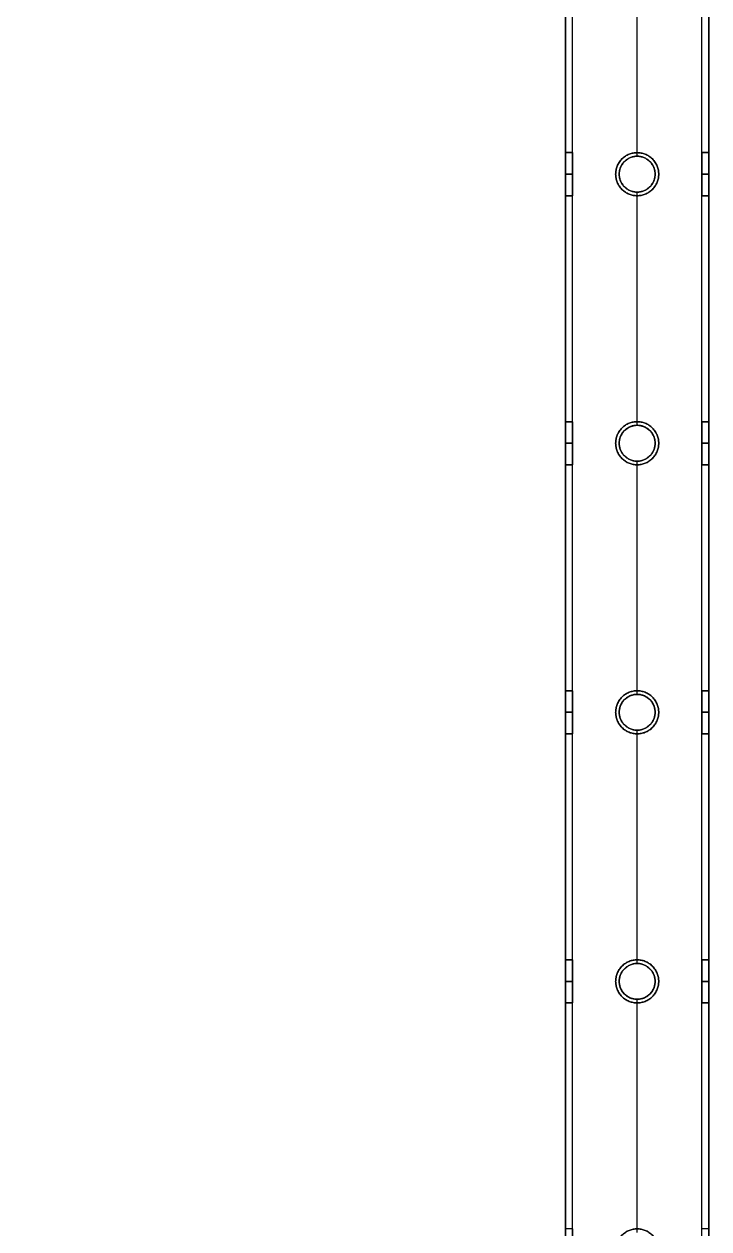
# Model space of a CAD drawing. Header units: millimetres. Extents: x -5956 to -4640, y -5088 to -3772.
# Drawn here: x -4831 to -4640.1, y -4836.4 to -4500.6 of the extents above; entities that cross this region are included whole.
import ezdxf

# ---------------------------------------------------------------- set-up
doc = ezdxf.new("R2010")
doc.units = ezdxf.units.MM
doc.header["$MEASUREMENT"] = 0
doc.layers.add('staal', color=5, linetype='Continuous', true_color=0x0000ff)

msp = doc.modelspace()

# ---------------------------------------------------------------- linework, layer by layer
at = {"layer": 'staal'}
for p, q in [((-4680.11, -4536.39, 1641.01), (-4678.11, -4536.39, 1641.01)), ((-4678.11, -4536.39, -404.81), (-4680.11, -4536.39, -404.81)), ((-4660.11, -4536.39, -386.81), (-4660.11, -4536.39, -384.81)), ((-4660.11, -4536.39, -424.81), (-4660.11, -4536.39, -422.81)), ((-4642.11, -4536.39, 1641.01), (-4640.11, -4536.39, 1641.01)), ((-4640.11, -4536.39, -404.81), (-4642.11, -4536.39, -404.81)), ((-4660.11, -4537.39, 1659.01), (-4660.11, -4537.39, 1661.01)), ((-4660.11, -4537.39, 1621.01), (-4660.11, -4537.39, 1623.01)), ((-4680.11, -4542.39, 1635.01), (-4678.11, -4542.39, 1635.01)), ((-4680.11, -4542.39, 1647.01), (-4678.11, -4542.39, 1647.01)), ((-4678.11, -4542.39, -410.81), (-4680.11, -4542.39, -410.81)), ((-4678.11, -4542.39, -398.81), (-4680.11, -4542.39, -398.81)), ((-4666.11, -4542.39, -386.81), (-4666.11, -4542.39, -384.81)), ((-4666.11, -4542.39, -424.81), (-4666.11, -4542.39, -422.81)), ((-4665.11, -4542.39, 1621.01), (-4665.11, -4542.39, 1623.01)), ((-4665.11, -4542.39, 1659.01), (-4665.11, -4542.39, 1661.01)), ((-4655.11, -4542.39, 1659.01), (-4655.11, -4542.39, 1661.01)), ((-4655.11, -4542.39, 1621.01), (-4655.11, -4542.39, 1623.01)), ((-4654.11, -4542.39, -386.81), (-4654.11, -4542.39, -384.81)), ((-4654.11, -4542.39, -424.81), (-4654.11, -4542.39, -422.81)), ((-4642.11, -4542.39, 1635.01), (-4640.11, -4542.39, 1635.01)), ((-4642.11, -4542.39, 1647.01), (-4640.11, -4542.39, 1647.01)), ((-4640.11, -4542.39, -410.81), (-4642.11, -4542.39, -410.81)), ((-4640.11, -4542.39, -398.81), (-4642.11, -4542.39, -398.81)), ((-4680.11, -4548.39, 1641.01), (-4678.11, -4548.39, 1641.01)), ((-4678.11, -4548.39, -404.81), (-4680.11, -4548.39, -404.81)), ((-4660.11, -4547.39, 1659.01), (-4660.11, -4547.39, 1661.01)), ((-4660.11, -4547.39, 1621.01), (-4660.11, -4547.39, 1623.01)), ((-4660.11, -4548.39, -386.81), (-4660.11, -4548.39, -384.81)), ((-4660.11, -4548.39, -424.81), (-4660.11, -4548.39, -422.81)), ((-4642.11, -4548.39, 1641.01), (-4640.11, -4548.39, 1641.01)), ((-4640.11, -4548.39, -404.81), (-4642.11, -4548.39, -404.81)), ((-4680.11, -4611.39, 1641.01), (-4678.11, -4611.39, 1641.01)), ((-4678.11, -4611.39, -404.81), (-4680.11, -4611.39, -404.81)), ((-4660.11, -4611.39, -386.81), (-4660.11, -4611.39, -384.81)), ((-4660.11, -4611.39, -424.81), (-4660.11, -4611.39, -422.81)), ((-4660.11, -4612.39, 1659.01), (-4660.11, -4612.39, 1661.01)), ((-4660.11, -4612.39, 1621.01), (-4660.11, -4612.39, 1623.01)), ((-4642.11, -4611.39, 1641.01), (-4640.11, -4611.39, 1641.01)), ((-4640.11, -4611.39, -404.81), (-4642.11, -4611.39, -404.81)), ((-4680.11, -4617.39, 1635.01), (-4678.11, -4617.39, 1635.01)), ((-4680.11, -4617.39, 1647.01), (-4678.11, -4617.39, 1647.01)), ((-4678.11, -4617.39, -410.81), (-4680.11, -4617.39, -410.81)), ((-4678.11, -4617.39, -398.81), (-4680.11, -4617.39, -398.81)), ((-4666.11, -4617.39, -386.81), (-4666.11, -4617.39, -384.81)), ((-4666.11, -4617.39, -424.81), (-4666.11, -4617.39, -422.81)), ((-4665.11, -4617.39, 1621.01), (-4665.11, -4617.39, 1623.01)), ((-4665.11, -4617.39, 1659.01), (-4665.11, -4617.39, 1661.01)), ((-4655.11, -4617.39, 1659.01), (-4655.11, -4617.39, 1661.01)), ((-4655.11, -4617.39, 1621.01), (-4655.11, -4617.39, 1623.01)), ((-4654.11, -4617.39, -386.81), (-4654.11, -4617.39, -384.81)), ((-4654.11, -4617.39, -424.81), (-4654.11, -4617.39, -422.81)), ((-4642.11, -4617.39, 1635.01), (-4640.11, -4617.39, 1635.01)), ((-4642.11, -4617.39, 1647.01), (-4640.11, -4617.39, 1647.01)), ((-4640.11, -4617.39, -410.81), (-4642.11, -4617.39, -410.81)), ((-4640.11, -4617.39, -398.81), (-4642.11, -4617.39, -398.81)), ((-4680.11, -4623.39, 1641.01), (-4678.11, -4623.39, 1641.01)), ((-4678.11, -4623.39, -404.81), (-4680.11, -4623.39, -404.81)), ((-4660.11, -4622.39, 1659.01), (-4660.11, -4622.39, 1661.01)), ((-4660.11, -4622.39, 1621.01), (-4660.11, -4622.39, 1623.01)), ((-4660.11, -4623.39, -386.81), (-4660.11, -4623.39, -384.81)), ((-4660.11, -4623.39, -424.81), (-4660.11, -4623.39, -422.81)), ((-4642.11, -4623.39, 1641.01), (-4640.11, -4623.39, 1641.01)), ((-4640.11, -4623.39, -404.81), (-4642.11, -4623.39, -404.81)), ((-4680.11, -4686.39, 1641.01), (-4678.11, -4686.39, 1641.01)), ((-4678.11, -4686.39, -404.81), (-4680.11, -4686.39, -404.81)), ((-4660.11, -4686.39, -386.81), (-4660.11, -4686.39, -384.81)), ((-4660.11, -4686.39, -424.81), (-4660.11, -4686.39, -422.81)), ((-4660.11, -4687.39, 1659.01), (-4660.11, -4687.39, 1661.01)), ((-4660.11, -4687.39, 1621.01), (-4660.11, -4687.39, 1623.01)), ((-4642.11, -4686.39, 1641.01), (-4640.11, -4686.39, 1641.01)), ((-4640.11, -4686.39, -404.81), (-4642.11, -4686.39, -404.81)), ((-4680.11, -4692.39, 1635.01), (-4678.11, -4692.39, 1635.01)), ((-4680.11, -4692.39, 1647.01), (-4678.11, -4692.39, 1647.01)), ((-4678.11, -4692.39, -410.81), (-4680.11, -4692.39, -410.81)), ((-4678.11, -4692.39, -398.81), (-4680.11, -4692.39, -398.81)), ((-4666.11, -4692.39, -386.81), (-4666.11, -4692.39, -384.81)), ((-4666.11, -4692.39, -424.81), (-4666.11, -4692.39, -422.81)), ((-4665.11, -4692.39, 1621.01), (-4665.11, -4692.39, 1623.01)), ((-4665.11, -4692.39, 1659.01), (-4665.11, -4692.39, 1661.01)), ((-4655.11, -4692.39, 1659.01), (-4655.11, -4692.39, 1661.01)), ((-4655.11, -4692.39, 1621.01), (-4655.11, -4692.39, 1623.01)), ((-4654.11, -4692.39, -386.81), (-4654.11, -4692.39, -384.81)), ((-4654.11, -4692.39, -424.81), (-4654.11, -4692.39, -422.81)), ((-4642.11, -4692.39, 1635.01), (-4640.11, -4692.39, 1635.01)), ((-4642.11, -4692.39, 1647.01), (-4640.11, -4692.39, 1647.01)), ((-4640.11, -4692.39, -410.81), (-4642.11, -4692.39, -410.81)), ((-4640.11, -4692.39, -398.81), (-4642.11, -4692.39, -398.81)), ((-4680.11, -4698.39, 1641.01), (-4678.11, -4698.39, 1641.01)), ((-4678.11, -4698.39, -404.81), (-4680.11, -4698.39, -404.81)), ((-4660.11, -4697.39, 1659.01), (-4660.11, -4697.39, 1661.01)), ((-4660.11, -4697.39, 1621.01), (-4660.11, -4697.39, 1623.01)), ((-4660.11, -4698.39, -386.81), (-4660.11, -4698.39, -384.81)), ((-4660.11, -4698.39, -424.81), (-4660.11, -4698.39, -422.81)), ((-4642.11, -4698.39, 1641.01), (-4640.11, -4698.39, 1641.01)), ((-4640.11, -4698.39, -404.81), (-4642.11, -4698.39, -404.81)), ((-4680.11, -4761.39, 1641.01), (-4678.11, -4761.39, 1641.01)), ((-4678.11, -4761.39, -404.81), (-4680.11, -4761.39, -404.81)), ((-4660.11, -4761.39, -386.81), (-4660.11, -4761.39, -384.81)), ((-4660.11, -4761.39, -424.81), (-4660.11, -4761.39, -422.81)), ((-4642.11, -4761.39, 1641.01), (-4640.11, -4761.39, 1641.01)), ((-4640.11, -4761.39, -404.81), (-4642.11, -4761.39, -404.81)), ((-4660.11, -4762.39, 1659.01), (-4660.11, -4762.39, 1661.01)), ((-4660.11, -4762.39, 1621.01), (-4660.11, -4762.39, 1623.01)), ((-4680.11, -4767.39, 1635.01), (-4678.11, -4767.39, 1635.01)), ((-4680.11, -4767.39, 1647.01), (-4678.11, -4767.39, 1647.01)), ((-4678.11, -4767.39, -410.81), (-4680.11, -4767.39, -410.81)), ((-4678.11, -4767.39, -398.81), (-4680.11, -4767.39, -398.81)), ((-4666.11, -4767.39, -386.81), (-4666.11, -4767.39, -384.81)), ((-4666.11, -4767.39, -424.81), (-4666.11, -4767.39, -422.81)), ((-4665.11, -4767.39, 1621.01), (-4665.11, -4767.39, 1623.01)), ((-4665.11, -4767.39, 1659.01), (-4665.11, -4767.39, 1661.01)), ((-4655.11, -4767.39, 1659.01), (-4655.11, -4767.39, 1661.01)), ((-4655.11, -4767.39, 1621.01), (-4655.11, -4767.39, 1623.01)), ((-4654.11, -4767.39, -386.81), (-4654.11, -4767.39, -384.81)), ((-4654.11, -4767.39, -424.81), (-4654.11, -4767.39, -422.81)), ((-4642.11, -4767.39, 1635.01), (-4640.11, -4767.39, 1635.01)), ((-4642.11, -4767.39, 1647.01), (-4640.11, -4767.39, 1647.01)), ((-4640.11, -4767.39, -410.81), (-4642.11, -4767.39, -410.81)), ((-4640.11, -4767.39, -398.81), (-4642.11, -4767.39, -398.81)), ((-4680.11, -4773.39, 1641.01), (-4678.11, -4773.39, 1641.01)), ((-4678.11, -4773.39, -404.81), (-4680.11, -4773.39, -404.81)), ((-4660.11, -4772.39, 1659.01), (-4660.11, -4772.39, 1661.01)), ((-4660.11, -4772.39, 1621.01), (-4660.11, -4772.39, 1623.01)), ((-4660.11, -4773.39, -386.81), (-4660.11, -4773.39, -384.81)), ((-4660.11, -4773.39, -424.81), (-4660.11, -4773.39, -422.81)), ((-4642.11, -4773.39, 1641.01), (-4640.11, -4773.39, 1641.01)), ((-4640.11, -4773.39, -404.81), (-4642.11, -4773.39, -404.81)), ((-4678.11, -4836.39, -404.81), (-4680.11, -4836.39, -404.81)), ((-4660.11, -4836.39, -386.81), (-4660.11, -4836.39, -384.81)), ((-4660.11, -4836.39, -424.81), (-4660.11, -4836.39, -422.81)), ((-4640.11, -4836.39, -404.81), (-4642.11, -4836.39, -404.81))]:
    msp.add_line(p, q, dxfattribs=at)
for points in [[(-4640.11, -5087.89), (-5956.11, -5087.89), (-5956.11, -3771.89), (-4640.11, -3771.89)], [(-4680.11, -5047.89), (-5916.11, -5047.89), (-5916.11, -3811.89), (-4680.11, -3811.89)]]:
    msp.add_lwpolyline(points, close=True, dxfattribs=at)
for centre in [(-4660.11, -4542.39, 1621.01), (-4660.11, -4542.39, 1660.01), (-4660.11, -4542.39, 1622.01), (-4660.11, -4617.39, 1621.01), (-4660.11, -4617.39, 1660.01), (-4660.11, -4617.39, 1622.01), (-4660.11, -4692.39, 1621.01), (-4660.11, -4692.39, 1660.01), (-4660.11, -4692.39, 1622.01), (-4660.11, -4767.39, 1621.01), (-4660.11, -4767.39, 1660.01), (-4660.11, -4767.39, 1622.01)]:
    msp.add_circle(centre, 5, dxfattribs=at)
for points in [[(-4642.11, -5085.89, 1659.01), (-4642.11, -4429.89, 1659.01), (-4642.11, -3773.89, 1659.01)], [(-4642.11, -5085.89, 1623.01), (-4642.11, -4429.89, 1623.01), (-4642.11, -3773.89, 1623.01)], [(-4642.11, -5085.89, -386.81), (-4642.11, -4429.89, -386.81), (-4642.11, -3773.89, -386.81)], [(-4642.11, -5085.89, -422.81), (-4642.11, -4429.89, -422.81), (-4642.11, -3773.89, -422.81)], [(-4640.11, -5087.89, 1621.01), (-4640.11, -4429.89, 1621.01), (-4640.11, -3771.89, 1621.01)], [(-4640.11, -5087.89, 1661.01), (-4640.11, -4429.89, 1661.01), (-4640.11, -3771.89, 1661.01)], [(-4640.11, -5087.89, -424.81), (-4640.11, -4429.89, -424.81), (-4640.11, -3771.89, -424.81)], [(-4640.11, -5087.89, -384.81), (-4640.11, -4429.89, -384.81), (-4640.11, -3771.89, -384.81)], [(-4678.11, -5049.89, 1659.01), (-4678.11, -4429.89, 1659.01), (-4678.11, -3809.89, 1659.01)], [(-4678.11, -5049.89, 1623.01), (-4678.11, -4429.89, 1623.01), (-4678.11, -3809.89, 1623.01)], [(-4678.11, -5049.89, -386.81), (-4678.11, -4429.89, -386.81), (-4678.11, -3809.89, -386.81)], [(-4678.11, -5049.89, -422.81), (-4678.11, -4429.89, -422.81), (-4678.11, -3809.89, -422.81)], [(-4680.11, -5047.89, 1621.01), (-4680.11, -4429.89, 1621.01), (-4680.11, -3811.89, 1621.01)], [(-4680.11, -5047.89, 1661.01), (-4680.11, -4429.89, 1661.01), (-4680.11, -3811.89, 1661.01)], [(-4680.11, -5047.89, -424.81), (-4680.11, -4429.89, -424.81), (-4680.11, -3811.89, -424.81)], [(-4680.11, -5047.89, -384.81), (-4680.11, -4429.89, -384.81), (-4680.11, -3811.89, -384.81)], [(-4660.11, -4537.39, 1661.01), (-4660.11, -4504.89, 1661.01), (-4660.11, -4472.39, 1661.01)], [(-4660.11, -4537.39, 1659.01), (-4660.11, -4504.89, 1659.01), (-4660.11, -4472.39, 1659.01)], [(-4660.11, -4537.39, 1623.01), (-4660.11, -4504.89, 1623.01), (-4660.11, -4472.39, 1623.01)], [(-4660.11, -4537.39, 1621.01), (-4660.11, -4504.89, 1621.01), (-4660.11, -4472.39, 1621.01)], [(-4680.11, -4536.39, 1641.01), (-4680.11, -4504.89, 1641.01), (-4680.11, -4473.39, 1641.01)], [(-4680.11, -4536.39, -404.81), (-4680.11, -4504.89, -404.81), (-4680.11, -4473.39, -404.81)], [(-4678.11, -4536.39, 1641.01), (-4678.11, -4504.89, 1641.01), (-4678.11, -4473.39, 1641.01)], [(-4678.11, -4536.39, -404.81), (-4678.11, -4504.89, -404.81), (-4678.11, -4473.39, -404.81)], [(-4660.11, -4536.39, -384.81), (-4660.11, -4504.89, -384.81), (-4660.11, -4473.39, -384.81)], [(-4660.11, -4536.39, -386.81), (-4660.11, -4504.89, -386.81), (-4660.11, -4473.39, -386.81)], [(-4660.11, -4536.39, -422.81), (-4660.11, -4504.89, -422.81), (-4660.11, -4473.39, -422.81)], [(-4660.11, -4536.39, -424.81), (-4660.11, -4504.89, -424.81), (-4660.11, -4473.39, -424.81)], [(-4642.11, -4536.39, 1641.01), (-4642.11, -4504.89, 1641.01), (-4642.11, -4473.39, 1641.01)], [(-4642.11, -4536.39, -404.81), (-4642.11, -4504.89, -404.81), (-4642.11, -4473.39, -404.81)], [(-4640.11, -4536.39, 1641.01), (-4640.11, -4504.89, 1641.01), (-4640.11, -4473.39, 1641.01)], [(-4640.11, -4536.39, -404.81), (-4640.11, -4504.89, -404.81), (-4640.11, -4473.39, -404.81)], [(-4680.11, -4611.39, 1641.01), (-4680.11, -4579.89, 1641.01), (-4680.11, -4548.39, 1641.01)], [(-4680.11, -4611.39, -404.81), (-4680.11, -4579.89, -404.81), (-4680.11, -4548.39, -404.81)], [(-4678.11, -4611.39, 1641.01), (-4678.11, -4579.89, 1641.01), (-4678.11, -4548.39, 1641.01)], [(-4678.11, -4611.39, -404.81), (-4678.11, -4579.89, -404.81), (-4678.11, -4548.39, -404.81)], [(-4660.11, -4612.39, 1661.01), (-4660.11, -4579.89, 1661.01), (-4660.11, -4547.39, 1661.01)], [(-4660.11, -4612.39, 1659.01), (-4660.11, -4579.89, 1659.01), (-4660.11, -4547.39, 1659.01)], [(-4660.11, -4612.39, 1623.01), (-4660.11, -4579.89, 1623.01), (-4660.11, -4547.39, 1623.01)], [(-4660.11, -4612.39, 1621.01), (-4660.11, -4579.89, 1621.01), (-4660.11, -4547.39, 1621.01)], [(-4660.11, -4611.39, -384.81), (-4660.11, -4579.89, -384.81), (-4660.11, -4548.39, -384.81)], [(-4660.11, -4611.39, -386.81), (-4660.11, -4579.89, -386.81), (-4660.11, -4548.39, -386.81)], [(-4660.11, -4611.39, -422.81), (-4660.11, -4579.89, -422.81), (-4660.11, -4548.39, -422.81)], [(-4660.11, -4611.39, -424.81), (-4660.11, -4579.89, -424.81), (-4660.11, -4548.39, -424.81)], [(-4642.11, -4611.39, 1641.01), (-4642.11, -4579.89, 1641.01), (-4642.11, -4548.39, 1641.01)], [(-4642.11, -4611.39, -404.81), (-4642.11, -4579.89, -404.81), (-4642.11, -4548.39, -404.81)], [(-4640.11, -4611.39, 1641.01), (-4640.11, -4579.89, 1641.01), (-4640.11, -4548.39, 1641.01)], [(-4640.11, -4611.39, -404.81), (-4640.11, -4579.89, -404.81), (-4640.11, -4548.39, -404.81)], [(-4680.11, -4686.39, 1641.01), (-4680.11, -4654.89, 1641.01), (-4680.11, -4623.39, 1641.01)], [(-4680.11, -4686.39, -404.81), (-4680.11, -4654.89, -404.81), (-4680.11, -4623.39, -404.81)], [(-4678.11, -4686.39, 1641.01), (-4678.11, -4654.89, 1641.01), (-4678.11, -4623.39, 1641.01)], [(-4678.11, -4686.39, -404.81), (-4678.11, -4654.89, -404.81), (-4678.11, -4623.39, -404.81)], [(-4660.11, -4687.39, 1661.01), (-4660.11, -4654.89, 1661.01), (-4660.11, -4622.39, 1661.01)], [(-4660.11, -4687.39, 1659.01), (-4660.11, -4654.89, 1659.01), (-4660.11, -4622.39, 1659.01)], [(-4660.11, -4687.39, 1623.01), (-4660.11, -4654.89, 1623.01), (-4660.11, -4622.39, 1623.01)], [(-4660.11, -4687.39, 1621.01), (-4660.11, -4654.89, 1621.01), (-4660.11, -4622.39, 1621.01)], [(-4660.11, -4686.39, -384.81), (-4660.11, -4654.89, -384.81), (-4660.11, -4623.39, -384.81)], [(-4660.11, -4686.39, -386.81), (-4660.11, -4654.89, -386.81), (-4660.11, -4623.39, -386.81)], [(-4660.11, -4686.39, -422.81), (-4660.11, -4654.89, -422.81), (-4660.11, -4623.39, -422.81)], [(-4660.11, -4686.39, -424.81), (-4660.11, -4654.89, -424.81), (-4660.11, -4623.39, -424.81)], [(-4642.11, -4686.39, 1641.01), (-4642.11, -4654.89, 1641.01), (-4642.11, -4623.39, 1641.01)], [(-4642.11, -4686.39, -404.81), (-4642.11, -4654.89, -404.81), (-4642.11, -4623.39, -404.81)], [(-4640.11, -4686.39, 1641.01), (-4640.11, -4654.89, 1641.01), (-4640.11, -4623.39, 1641.01)], [(-4640.11, -4686.39, -404.81), (-4640.11, -4654.89, -404.81), (-4640.11, -4623.39, -404.81)], [(-4680.11, -4761.39, 1641.01), (-4680.11, -4729.89, 1641.01), (-4680.11, -4698.39, 1641.01)], [(-4680.11, -4761.39, -404.81), (-4680.11, -4729.89, -404.81), (-4680.11, -4698.39, -404.81)], [(-4678.11, -4761.39, 1641.01), (-4678.11, -4729.89, 1641.01), (-4678.11, -4698.39, 1641.01)], [(-4678.11, -4761.39, -404.81), (-4678.11, -4729.89, -404.81), (-4678.11, -4698.39, -404.81)], [(-4660.11, -4762.39, 1661.01), (-4660.11, -4729.89, 1661.01), (-4660.11, -4697.39, 1661.01)], [(-4660.11, -4762.39, 1659.01), (-4660.11, -4729.89, 1659.01), (-4660.11, -4697.39, 1659.01)], [(-4660.11, -4762.39, 1623.01), (-4660.11, -4729.89, 1623.01), (-4660.11, -4697.39, 1623.01)], [(-4660.11, -4762.39, 1621.01), (-4660.11, -4729.89, 1621.01), (-4660.11, -4697.39, 1621.01)], [(-4660.11, -4761.39, -384.81), (-4660.11, -4729.89, -384.81), (-4660.11, -4698.39, -384.81)], [(-4660.11, -4761.39, -386.81), (-4660.11, -4729.89, -386.81), (-4660.11, -4698.39, -386.81)], [(-4660.11, -4761.39, -422.81), (-4660.11, -4729.89, -422.81), (-4660.11, -4698.39, -422.81)], [(-4660.11, -4761.39, -424.81), (-4660.11, -4729.89, -424.81), (-4660.11, -4698.39, -424.81)], [(-4642.11, -4761.39, 1641.01), (-4642.11, -4729.89, 1641.01), (-4642.11, -4698.39, 1641.01)], [(-4642.11, -4761.39, -404.81), (-4642.11, -4729.89, -404.81), (-4642.11, -4698.39, -404.81)], [(-4640.11, -4761.39, 1641.01), (-4640.11, -4729.89, 1641.01), (-4640.11, -4698.39, 1641.01)], [(-4640.11, -4761.39, -404.81), (-4640.11, -4729.89, -404.81), (-4640.11, -4698.39, -404.81)], [(-4680.11, -4836.39, 1641.01), (-4680.11, -4804.89, 1641.01), (-4680.11, -4773.39, 1641.01)], [(-4680.11, -4836.39, -404.81), (-4680.11, -4804.89, -404.81), (-4680.11, -4773.39, -404.81)], [(-4678.11, -4836.39, 1641.01), (-4678.11, -4804.89, 1641.01), (-4678.11, -4773.39, 1641.01)], [(-4678.11, -4836.39, -404.81), (-4678.11, -4804.89, -404.81), (-4678.11, -4773.39, -404.81)], [(-4660.11, -4837.39, 1661.01), (-4660.11, -4804.89, 1661.01), (-4660.11, -4772.39, 1661.01)], [(-4660.11, -4837.39, 1659.01), (-4660.11, -4804.89, 1659.01), (-4660.11, -4772.39, 1659.01)], [(-4660.11, -4837.39, 1623.01), (-4660.11, -4804.89, 1623.01), (-4660.11, -4772.39, 1623.01)], [(-4660.11, -4837.39, 1621.01), (-4660.11, -4804.89, 1621.01), (-4660.11, -4772.39, 1621.01)], [(-4660.11, -4836.39, -384.81), (-4660.11, -4804.89, -384.81), (-4660.11, -4773.39, -384.81)], [(-4660.11, -4836.39, -386.81), (-4660.11, -4804.89, -386.81), (-4660.11, -4773.39, -386.81)], [(-4660.11, -4836.39, -422.81), (-4660.11, -4804.89, -422.81), (-4660.11, -4773.39, -422.81)], [(-4660.11, -4836.39, -424.81), (-4660.11, -4804.89, -424.81), (-4660.11, -4773.39, -424.81)], [(-4642.11, -4836.39, 1641.01), (-4642.11, -4804.89, 1641.01), (-4642.11, -4773.39, 1641.01)], [(-4642.11, -4836.39, -404.81), (-4642.11, -4804.89, -404.81), (-4642.11, -4773.39, -404.81)], [(-4640.11, -4836.39, 1641.01), (-4640.11, -4804.89, 1641.01), (-4640.11, -4773.39, 1641.01)], [(-4640.11, -4836.39, -404.81), (-4640.11, -4804.89, -404.81), (-4640.11, -4773.39, -404.81)]]:
    msp.add_open_spline(points, degree=2, dxfattribs=at)
for points, weights, knots in [([(-4680.11, -4542.39, 1635.01), (-4680.11, -4536.39, 1635.01), (-4680.11, -4536.39, 1641.01), (-4680.11, -4536.39, 1647.01), (-4680.11, -4542.39, 1647.01), (-4680.11, -4548.39, 1647.01), (-4680.11, -4548.39, 1641.01), (-4680.11, -4548.39, 1635.01), (-4680.11, -4542.39, 1635.01)], [1, 0.707106781187, 1, 0.707106781187, 1, 0.707106781187, 1, 0.707106781187, 1], [-31.415927, -31.415927, -31.415927, -23.561945, -23.561945, -15.707963, -15.707963, -7.853982, -7.853982, 0, 0, 0]), ([(-4680.11, -4542.39, -410.81), (-4680.11, -4536.39, -410.81), (-4680.11, -4536.39, -404.81), (-4680.11, -4536.39, -398.81), (-4680.11, -4542.39, -398.81), (-4680.11, -4548.39, -398.81), (-4680.11, -4548.39, -404.81), (-4680.11, -4548.39, -410.81), (-4680.11, -4542.39, -410.81)], [1, 0.707106781187, 1, 0.707106781187, 1, 0.707106781187, 1, 0.707106781187, 1], [-31.415927, -31.415927, -31.415927, -23.561945, -23.561945, -15.707963, -15.707963, -7.853982, -7.853982, 0, 0, 0]), ([(-4678.11, -4542.39, 1635.01), (-4678.11, -4548.39, 1635.01), (-4678.11, -4548.39, 1641.01), (-4678.11, -4548.39, 1647.01), (-4678.11, -4542.39, 1647.01), (-4678.11, -4536.39, 1647.01), (-4678.11, -4536.39, 1641.01), (-4678.11, -4536.39, 1635.01), (-4678.11, -4542.39, 1635.01)], [1, 0.707106781187, 1, 0.707106781187, 1, 0.707106781187, 1, 0.707106781187, 1], [0, 0, 0, 7.853982, 7.853982, 15.707963, 15.707963, 23.561945, 23.561945, 31.415927, 31.415927, 31.415927]), ([(-4678.11, -4542.39, -410.81), (-4678.11, -4548.39, -410.81), (-4678.11, -4548.39, -404.81), (-4678.11, -4548.39, -398.81), (-4678.11, -4542.39, -398.81), (-4678.11, -4536.39, -398.81), (-4678.11, -4536.39, -404.81), (-4678.11, -4536.39, -410.81), (-4678.11, -4542.39, -410.81)], [1, 0.707106781187, 1, 0.707106781187, 1, 0.707106781187, 1, 0.707106781187, 1], [0, 0, 0, 7.853982, 7.853982, 15.707963, 15.707963, 23.561945, 23.561945, 31.415927, 31.415927, 31.415927]), ([(-4666.11, -4542.39, -384.81), (-4666.11, -4536.39, -384.81), (-4660.11, -4536.39, -384.81), (-4654.11, -4536.39, -384.81), (-4654.11, -4542.39, -384.81), (-4654.11, -4548.39, -384.81), (-4660.11, -4548.39, -384.81), (-4666.11, -4548.39, -384.81), (-4666.11, -4542.39, -384.81)], [1, 0.707106781187, 1, 0.707106781187, 1, 0.707106781187, 1, 0.707106781187, 1], [-31.415927, -31.415927, -31.415927, -23.561945, -23.561945, -15.707963, -15.707963, -7.853982, -7.853982, 0, 0, 0]), ([(-4666.11, -4542.39, -386.81), (-4666.11, -4548.39, -386.81), (-4660.11, -4548.39, -386.81), (-4654.11, -4548.39, -386.81), (-4654.11, -4542.39, -386.81), (-4654.11, -4536.39, -386.81), (-4660.11, -4536.39, -386.81), (-4666.11, -4536.39, -386.81), (-4666.11, -4542.39, -386.81)], [1, 0.707106781187, 1, 0.707106781187, 1, 0.707106781187, 1, 0.707106781187, 1], [0, 0, 0, 7.853982, 7.853982, 15.707963, 15.707963, 23.561945, 23.561945, 31.415927, 31.415927, 31.415927]), ([(-4666.11, -4542.39, -422.81), (-4666.11, -4536.39, -422.81), (-4660.11, -4536.39, -422.81), (-4654.11, -4536.39, -422.81), (-4654.11, -4542.39, -422.81), (-4654.11, -4548.39, -422.81), (-4660.11, -4548.39, -422.81), (-4666.11, -4548.39, -422.81), (-4666.11, -4542.39, -422.81)], [1, 0.707106781187, 1, 0.707106781187, 1, 0.707106781187, 1, 0.707106781187, 1], [-31.415927, -31.415927, -31.415927, -23.561945, -23.561945, -15.707963, -15.707963, -7.853982, -7.853982, 0, 0, 0]), ([(-4666.11, -4542.39, -424.81), (-4666.11, -4548.39, -424.81), (-4660.11, -4548.39, -424.81), (-4654.11, -4548.39, -424.81), (-4654.11, -4542.39, -424.81), (-4654.11, -4536.39, -424.81), (-4660.11, -4536.39, -424.81), (-4666.11, -4536.39, -424.81), (-4666.11, -4542.39, -424.81)], [1, 0.707106781187, 1, 0.707106781187, 1, 0.707106781187, 1, 0.707106781187, 1], [0, 0, 0, 7.853982, 7.853982, 15.707963, 15.707963, 23.561945, 23.561945, 31.415927, 31.415927, 31.415927]), ([(-4642.11, -4542.39, 1635.01), (-4642.11, -4536.39, 1635.01), (-4642.11, -4536.39, 1641.01), (-4642.11, -4536.39, 1647.01), (-4642.11, -4542.39, 1647.01), (-4642.11, -4548.39, 1647.01), (-4642.11, -4548.39, 1641.01), (-4642.11, -4548.39, 1635.01), (-4642.11, -4542.39, 1635.01)], [1, 0.707106781187, 1, 0.707106781187, 1, 0.707106781187, 1, 0.707106781187, 1], [-31.415927, -31.415927, -31.415927, -23.561945, -23.561945, -15.707963, -15.707963, -7.853982, -7.853982, 0, 0, 0]), ([(-4642.11, -4542.39, -410.81), (-4642.11, -4536.39, -410.81), (-4642.11, -4536.39, -404.81), (-4642.11, -4536.39, -398.81), (-4642.11, -4542.39, -398.81), (-4642.11, -4548.39, -398.81), (-4642.11, -4548.39, -404.81), (-4642.11, -4548.39, -410.81), (-4642.11, -4542.39, -410.81)], [1, 0.707106781187, 1, 0.707106781187, 1, 0.707106781187, 1, 0.707106781187, 1], [-31.415927, -31.415927, -31.415927, -23.561945, -23.561945, -15.707963, -15.707963, -7.853982, -7.853982, 0, 0, 0]), ([(-4640.11, -4542.39, 1635.01), (-4640.11, -4548.39, 1635.01), (-4640.11, -4548.39, 1641.01), (-4640.11, -4548.39, 1647.01), (-4640.11, -4542.39, 1647.01), (-4640.11, -4536.39, 1647.01), (-4640.11, -4536.39, 1641.01), (-4640.11, -4536.39, 1635.01), (-4640.11, -4542.39, 1635.01)], [1, 0.707106781187, 1, 0.707106781187, 1, 0.707106781187, 1, 0.707106781187, 1], [0, 0, 0, 7.853982, 7.853982, 15.707963, 15.707963, 23.561945, 23.561945, 31.415927, 31.415927, 31.415927]), ([(-4640.11, -4542.39, -410.81), (-4640.11, -4548.39, -410.81), (-4640.11, -4548.39, -404.81), (-4640.11, -4548.39, -398.81), (-4640.11, -4542.39, -398.81), (-4640.11, -4536.39, -398.81), (-4640.11, -4536.39, -404.81), (-4640.11, -4536.39, -410.81), (-4640.11, -4542.39, -410.81)], [1, 0.707106781187, 1, 0.707106781187, 1, 0.707106781187, 1, 0.707106781187, 1], [0, 0, 0, 7.853982, 7.853982, 15.707963, 15.707963, 23.561945, 23.561945, 31.415927, 31.415927, 31.415927]), ([(-4665.11, -4542.39, 1661.01), (-4665.11, -4537.39, 1661.01), (-4660.11, -4537.39, 1661.01), (-4655.11, -4537.39, 1661.01), (-4655.11, -4542.39, 1661.01), (-4655.11, -4547.39, 1661.01), (-4660.11, -4547.39, 1661.01), (-4665.11, -4547.39, 1661.01), (-4665.11, -4542.39, 1661.01)], [1, 0.707106781187, 1, 0.707106781187, 1, 0.707106781187, 1, 0.707106781187, 1], [-31.415927, -31.415927, -31.415927, -23.561945, -23.561945, -15.707963, -15.707963, -7.853982, -7.853982, 0, 0, 0]), ([(-4665.11, -4542.39, 1659.01), (-4665.11, -4547.39, 1659.01), (-4660.11, -4547.39, 1659.01), (-4655.11, -4547.39, 1659.01), (-4655.11, -4542.39, 1659.01), (-4655.11, -4537.39, 1659.01), (-4660.11, -4537.39, 1659.01), (-4665.11, -4537.39, 1659.01), (-4665.11, -4542.39, 1659.01)], [1, 0.707106781187, 1, 0.707106781187, 1, 0.707106781187, 1, 0.707106781187, 1], [0, 0, 0, 7.853982, 7.853982, 15.707963, 15.707963, 23.561945, 23.561945, 31.415927, 31.415927, 31.415927]), ([(-4665.11, -4542.39, 1623.01), (-4665.11, -4537.39, 1623.01), (-4660.11, -4537.39, 1623.01), (-4655.11, -4537.39, 1623.01), (-4655.11, -4542.39, 1623.01), (-4655.11, -4547.39, 1623.01), (-4660.11, -4547.39, 1623.01), (-4665.11, -4547.39, 1623.01), (-4665.11, -4542.39, 1623.01)], [1, 0.707106781187, 1, 0.707106781187, 1, 0.707106781187, 1, 0.707106781187, 1], [-31.415927, -31.415927, -31.415927, -23.561945, -23.561945, -15.707963, -15.707963, -7.853982, -7.853982, 0, 0, 0]), ([(-4680.11, -4617.39, 1635.01), (-4680.11, -4611.39, 1635.01), (-4680.11, -4611.39, 1641.01), (-4680.11, -4611.39, 1647.01), (-4680.11, -4617.39, 1647.01), (-4680.11, -4623.39, 1647.01), (-4680.11, -4623.39, 1641.01), (-4680.11, -4623.39, 1635.01), (-4680.11, -4617.39, 1635.01)], [1, 0.707106781187, 1, 0.707106781187, 1, 0.707106781187, 1, 0.707106781187, 1], [-31.415927, -31.415927, -31.415927, -23.561945, -23.561945, -15.707963, -15.707963, -7.853982, -7.853982, 0, 0, 0]), ([(-4680.11, -4617.39, -410.81), (-4680.11, -4611.39, -410.81), (-4680.11, -4611.39, -404.81), (-4680.11, -4611.39, -398.81), (-4680.11, -4617.39, -398.81), (-4680.11, -4623.39, -398.81), (-4680.11, -4623.39, -404.81), (-4680.11, -4623.39, -410.81), (-4680.11, -4617.39, -410.81)], [1, 0.707106781187, 1, 0.707106781187, 1, 0.707106781187, 1, 0.707106781187, 1], [-31.415927, -31.415927, -31.415927, -23.561945, -23.561945, -15.707963, -15.707963, -7.853982, -7.853982, 0, 0, 0]), ([(-4678.11, -4617.39, 1635.01), (-4678.11, -4623.39, 1635.01), (-4678.11, -4623.39, 1641.01), (-4678.11, -4623.39, 1647.01), (-4678.11, -4617.39, 1647.01), (-4678.11, -4611.39, 1647.01), (-4678.11, -4611.39, 1641.01), (-4678.11, -4611.39, 1635.01), (-4678.11, -4617.39, 1635.01)], [1, 0.707106781187, 1, 0.707106781187, 1, 0.707106781187, 1, 0.707106781187, 1], [0, 0, 0, 7.853982, 7.853982, 15.707963, 15.707963, 23.561945, 23.561945, 31.415927, 31.415927, 31.415927]), ([(-4678.11, -4617.39, -410.81), (-4678.11, -4623.39, -410.81), (-4678.11, -4623.39, -404.81), (-4678.11, -4623.39, -398.81), (-4678.11, -4617.39, -398.81), (-4678.11, -4611.39, -398.81), (-4678.11, -4611.39, -404.81), (-4678.11, -4611.39, -410.81), (-4678.11, -4617.39, -410.81)], [1, 0.707106781187, 1, 0.707106781187, 1, 0.707106781187, 1, 0.707106781187, 1], [0, 0, 0, 7.853982, 7.853982, 15.707963, 15.707963, 23.561945, 23.561945, 31.415927, 31.415927, 31.415927]), ([(-4666.11, -4617.39, -384.81), (-4666.11, -4611.39, -384.81), (-4660.11, -4611.39, -384.81), (-4654.11, -4611.39, -384.81), (-4654.11, -4617.39, -384.81), (-4654.11, -4623.39, -384.81), (-4660.11, -4623.39, -384.81), (-4666.11, -4623.39, -384.81), (-4666.11, -4617.39, -384.81)], [1, 0.707106781187, 1, 0.707106781187, 1, 0.707106781187, 1, 0.707106781187, 1], [-31.415927, -31.415927, -31.415927, -23.561945, -23.561945, -15.707963, -15.707963, -7.853982, -7.853982, 0, 0, 0]), ([(-4666.11, -4617.39, -386.81), (-4666.11, -4623.39, -386.81), (-4660.11, -4623.39, -386.81), (-4654.11, -4623.39, -386.81), (-4654.11, -4617.39, -386.81), (-4654.11, -4611.39, -386.81), (-4660.11, -4611.39, -386.81), (-4666.11, -4611.39, -386.81), (-4666.11, -4617.39, -386.81)], [1, 0.707106781187, 1, 0.707106781187, 1, 0.707106781187, 1, 0.707106781187, 1], [0, 0, 0, 7.853982, 7.853982, 15.707963, 15.707963, 23.561945, 23.561945, 31.415927, 31.415927, 31.415927]), ([(-4666.11, -4617.39, -422.81), (-4666.11, -4611.39, -422.81), (-4660.11, -4611.39, -422.81), (-4654.11, -4611.39, -422.81), (-4654.11, -4617.39, -422.81), (-4654.11, -4623.39, -422.81), (-4660.11, -4623.39, -422.81), (-4666.11, -4623.39, -422.81), (-4666.11, -4617.39, -422.81)], [1, 0.707106781187, 1, 0.707106781187, 1, 0.707106781187, 1, 0.707106781187, 1], [-31.415927, -31.415927, -31.415927, -23.561945, -23.561945, -15.707963, -15.707963, -7.853982, -7.853982, 0, 0, 0]), ([(-4666.11, -4617.39, -424.81), (-4666.11, -4623.39, -424.81), (-4660.11, -4623.39, -424.81), (-4654.11, -4623.39, -424.81), (-4654.11, -4617.39, -424.81), (-4654.11, -4611.39, -424.81), (-4660.11, -4611.39, -424.81), (-4666.11, -4611.39, -424.81), (-4666.11, -4617.39, -424.81)], [1, 0.707106781187, 1, 0.707106781187, 1, 0.707106781187, 1, 0.707106781187, 1], [0, 0, 0, 7.853982, 7.853982, 15.707963, 15.707963, 23.561945, 23.561945, 31.415927, 31.415927, 31.415927]), ([(-4665.11, -4617.39, 1661.01), (-4665.11, -4612.39, 1661.01), (-4660.11, -4612.39, 1661.01), (-4655.11, -4612.39, 1661.01), (-4655.11, -4617.39, 1661.01), (-4655.11, -4622.39, 1661.01), (-4660.11, -4622.39, 1661.01), (-4665.11, -4622.39, 1661.01), (-4665.11, -4617.39, 1661.01)], [1, 0.707106781187, 1, 0.707106781187, 1, 0.707106781187, 1, 0.707106781187, 1], [-31.415927, -31.415927, -31.415927, -23.561945, -23.561945, -15.707963, -15.707963, -7.853982, -7.853982, 0, 0, 0]), ([(-4665.11, -4617.39, 1659.01), (-4665.11, -4622.39, 1659.01), (-4660.11, -4622.39, 1659.01), (-4655.11, -4622.39, 1659.01), (-4655.11, -4617.39, 1659.01), (-4655.11, -4612.39, 1659.01), (-4660.11, -4612.39, 1659.01), (-4665.11, -4612.39, 1659.01), (-4665.11, -4617.39, 1659.01)], [1, 0.707106781187, 1, 0.707106781187, 1, 0.707106781187, 1, 0.707106781187, 1], [0, 0, 0, 7.853982, 7.853982, 15.707963, 15.707963, 23.561945, 23.561945, 31.415927, 31.415927, 31.415927]), ([(-4665.11, -4617.39, 1623.01), (-4665.11, -4612.39, 1623.01), (-4660.11, -4612.39, 1623.01), (-4655.11, -4612.39, 1623.01), (-4655.11, -4617.39, 1623.01), (-4655.11, -4622.39, 1623.01), (-4660.11, -4622.39, 1623.01), (-4665.11, -4622.39, 1623.01), (-4665.11, -4617.39, 1623.01)], [1, 0.707106781187, 1, 0.707106781187, 1, 0.707106781187, 1, 0.707106781187, 1], [-31.415927, -31.415927, -31.415927, -23.561945, -23.561945, -15.707963, -15.707963, -7.853982, -7.853982, 0, 0, 0]), ([(-4642.11, -4617.39, 1635.01), (-4642.11, -4611.39, 1635.01), (-4642.11, -4611.39, 1641.01), (-4642.11, -4611.39, 1647.01), (-4642.11, -4617.39, 1647.01), (-4642.11, -4623.39, 1647.01), (-4642.11, -4623.39, 1641.01), (-4642.11, -4623.39, 1635.01), (-4642.11, -4617.39, 1635.01)], [1, 0.707106781187, 1, 0.707106781187, 1, 0.707106781187, 1, 0.707106781187, 1], [-31.415927, -31.415927, -31.415927, -23.561945, -23.561945, -15.707963, -15.707963, -7.853982, -7.853982, 0, 0, 0]), ([(-4642.11, -4617.39, -410.81), (-4642.11, -4611.39, -410.81), (-4642.11, -4611.39, -404.81), (-4642.11, -4611.39, -398.81), (-4642.11, -4617.39, -398.81), (-4642.11, -4623.39, -398.81), (-4642.11, -4623.39, -404.81), (-4642.11, -4623.39, -410.81), (-4642.11, -4617.39, -410.81)], [1, 0.707106781187, 1, 0.707106781187, 1, 0.707106781187, 1, 0.707106781187, 1], [-31.415927, -31.415927, -31.415927, -23.561945, -23.561945, -15.707963, -15.707963, -7.853982, -7.853982, 0, 0, 0]), ([(-4640.11, -4617.39, 1635.01), (-4640.11, -4623.39, 1635.01), (-4640.11, -4623.39, 1641.01), (-4640.11, -4623.39, 1647.01), (-4640.11, -4617.39, 1647.01), (-4640.11, -4611.39, 1647.01), (-4640.11, -4611.39, 1641.01), (-4640.11, -4611.39, 1635.01), (-4640.11, -4617.39, 1635.01)], [1, 0.707106781187, 1, 0.707106781187, 1, 0.707106781187, 1, 0.707106781187, 1], [0, 0, 0, 7.853982, 7.853982, 15.707963, 15.707963, 23.561945, 23.561945, 31.415927, 31.415927, 31.415927]), ([(-4640.11, -4617.39, -410.81), (-4640.11, -4623.39, -410.81), (-4640.11, -4623.39, -404.81), (-4640.11, -4623.39, -398.81), (-4640.11, -4617.39, -398.81), (-4640.11, -4611.39, -398.81), (-4640.11, -4611.39, -404.81), (-4640.11, -4611.39, -410.81), (-4640.11, -4617.39, -410.81)], [1, 0.707106781187, 1, 0.707106781187, 1, 0.707106781187, 1, 0.707106781187, 1], [0, 0, 0, 7.853982, 7.853982, 15.707963, 15.707963, 23.561945, 23.561945, 31.415927, 31.415927, 31.415927]), ([(-4680.11, -4692.39, 1635.01), (-4680.11, -4686.39, 1635.01), (-4680.11, -4686.39, 1641.01), (-4680.11, -4686.39, 1647.01), (-4680.11, -4692.39, 1647.01), (-4680.11, -4698.39, 1647.01), (-4680.11, -4698.39, 1641.01), (-4680.11, -4698.39, 1635.01), (-4680.11, -4692.39, 1635.01)], [1, 0.707106781187, 1, 0.707106781187, 1, 0.707106781187, 1, 0.707106781187, 1], [-31.415927, -31.415927, -31.415927, -23.561945, -23.561945, -15.707963, -15.707963, -7.853982, -7.853982, 0, 0, 0]), ([(-4680.11, -4692.39, -410.81), (-4680.11, -4686.39, -410.81), (-4680.11, -4686.39, -404.81), (-4680.11, -4686.39, -398.81), (-4680.11, -4692.39, -398.81), (-4680.11, -4698.39, -398.81), (-4680.11, -4698.39, -404.81), (-4680.11, -4698.39, -410.81), (-4680.11, -4692.39, -410.81)], [1, 0.707106781187, 1, 0.707106781187, 1, 0.707106781187, 1, 0.707106781187, 1], [-31.415927, -31.415927, -31.415927, -23.561945, -23.561945, -15.707963, -15.707963, -7.853982, -7.853982, 0, 0, 0]), ([(-4678.11, -4692.39, 1635.01), (-4678.11, -4698.39, 1635.01), (-4678.11, -4698.39, 1641.01), (-4678.11, -4698.39, 1647.01), (-4678.11, -4692.39, 1647.01), (-4678.11, -4686.39, 1647.01), (-4678.11, -4686.39, 1641.01), (-4678.11, -4686.39, 1635.01), (-4678.11, -4692.39, 1635.01)], [1, 0.707106781187, 1, 0.707106781187, 1, 0.707106781187, 1, 0.707106781187, 1], [0, 0, 0, 7.853982, 7.853982, 15.707963, 15.707963, 23.561945, 23.561945, 31.415927, 31.415927, 31.415927]), ([(-4678.11, -4692.39, -410.81), (-4678.11, -4698.39, -410.81), (-4678.11, -4698.39, -404.81), (-4678.11, -4698.39, -398.81), (-4678.11, -4692.39, -398.81), (-4678.11, -4686.39, -398.81), (-4678.11, -4686.39, -404.81), (-4678.11, -4686.39, -410.81), (-4678.11, -4692.39, -410.81)], [1, 0.707106781187, 1, 0.707106781187, 1, 0.707106781187, 1, 0.707106781187, 1], [0, 0, 0, 7.853982, 7.853982, 15.707963, 15.707963, 23.561945, 23.561945, 31.415927, 31.415927, 31.415927]), ([(-4666.11, -4692.39, -384.81), (-4666.11, -4686.39, -384.81), (-4660.11, -4686.39, -384.81), (-4654.11, -4686.39, -384.81), (-4654.11, -4692.39, -384.81), (-4654.11, -4698.39, -384.81), (-4660.11, -4698.39, -384.81), (-4666.11, -4698.39, -384.81), (-4666.11, -4692.39, -384.81)], [1, 0.707106781187, 1, 0.707106781187, 1, 0.707106781187, 1, 0.707106781187, 1], [-31.415927, -31.415927, -31.415927, -23.561945, -23.561945, -15.707963, -15.707963, -7.853982, -7.853982, 0, 0, 0]), ([(-4666.11, -4692.39, -386.81), (-4666.11, -4698.39, -386.81), (-4660.11, -4698.39, -386.81), (-4654.11, -4698.39, -386.81), (-4654.11, -4692.39, -386.81), (-4654.11, -4686.39, -386.81), (-4660.11, -4686.39, -386.81), (-4666.11, -4686.39, -386.81), (-4666.11, -4692.39, -386.81)], [1, 0.707106781187, 1, 0.707106781187, 1, 0.707106781187, 1, 0.707106781187, 1], [0, 0, 0, 7.853982, 7.853982, 15.707963, 15.707963, 23.561945, 23.561945, 31.415927, 31.415927, 31.415927]), ([(-4666.11, -4692.39, -422.81), (-4666.11, -4686.39, -422.81), (-4660.11, -4686.39, -422.81), (-4654.11, -4686.39, -422.81), (-4654.11, -4692.39, -422.81), (-4654.11, -4698.39, -422.81), (-4660.11, -4698.39, -422.81), (-4666.11, -4698.39, -422.81), (-4666.11, -4692.39, -422.81)], [1, 0.707106781187, 1, 0.707106781187, 1, 0.707106781187, 1, 0.707106781187, 1], [-31.415927, -31.415927, -31.415927, -23.561945, -23.561945, -15.707963, -15.707963, -7.853982, -7.853982, 0, 0, 0]), ([(-4666.11, -4692.39, -424.81), (-4666.11, -4698.39, -424.81), (-4660.11, -4698.39, -424.81), (-4654.11, -4698.39, -424.81), (-4654.11, -4692.39, -424.81), (-4654.11, -4686.39, -424.81), (-4660.11, -4686.39, -424.81), (-4666.11, -4686.39, -424.81), (-4666.11, -4692.39, -424.81)], [1, 0.707106781187, 1, 0.707106781187, 1, 0.707106781187, 1, 0.707106781187, 1], [0, 0, 0, 7.853982, 7.853982, 15.707963, 15.707963, 23.561945, 23.561945, 31.415927, 31.415927, 31.415927]), ([(-4665.11, -4692.39, 1661.01), (-4665.11, -4687.39, 1661.01), (-4660.11, -4687.39, 1661.01), (-4655.11, -4687.39, 1661.01), (-4655.11, -4692.39, 1661.01), (-4655.11, -4697.39, 1661.01), (-4660.11, -4697.39, 1661.01), (-4665.11, -4697.39, 1661.01), (-4665.11, -4692.39, 1661.01)], [1, 0.707106781187, 1, 0.707106781187, 1, 0.707106781187, 1, 0.707106781187, 1], [-31.415927, -31.415927, -31.415927, -23.561945, -23.561945, -15.707963, -15.707963, -7.853982, -7.853982, 0, 0, 0]), ([(-4665.11, -4692.39, 1659.01), (-4665.11, -4697.39, 1659.01), (-4660.11, -4697.39, 1659.01), (-4655.11, -4697.39, 1659.01), (-4655.11, -4692.39, 1659.01), (-4655.11, -4687.39, 1659.01), (-4660.11, -4687.39, 1659.01), (-4665.11, -4687.39, 1659.01), (-4665.11, -4692.39, 1659.01)], [1, 0.707106781187, 1, 0.707106781187, 1, 0.707106781187, 1, 0.707106781187, 1], [0, 0, 0, 7.853982, 7.853982, 15.707963, 15.707963, 23.561945, 23.561945, 31.415927, 31.415927, 31.415927]), ([(-4665.11, -4692.39, 1623.01), (-4665.11, -4687.39, 1623.01), (-4660.11, -4687.39, 1623.01), (-4655.11, -4687.39, 1623.01), (-4655.11, -4692.39, 1623.01), (-4655.11, -4697.39, 1623.01), (-4660.11, -4697.39, 1623.01), (-4665.11, -4697.39, 1623.01), (-4665.11, -4692.39, 1623.01)], [1, 0.707106781187, 1, 0.707106781187, 1, 0.707106781187, 1, 0.707106781187, 1], [-31.415927, -31.415927, -31.415927, -23.561945, -23.561945, -15.707963, -15.707963, -7.853982, -7.853982, 0, 0, 0]), ([(-4642.11, -4692.39, 1635.01), (-4642.11, -4686.39, 1635.01), (-4642.11, -4686.39, 1641.01), (-4642.11, -4686.39, 1647.01), (-4642.11, -4692.39, 1647.01), (-4642.11, -4698.39, 1647.01), (-4642.11, -4698.39, 1641.01), (-4642.11, -4698.39, 1635.01), (-4642.11, -4692.39, 1635.01)], [1, 0.707106781187, 1, 0.707106781187, 1, 0.707106781187, 1, 0.707106781187, 1], [-31.415927, -31.415927, -31.415927, -23.561945, -23.561945, -15.707963, -15.707963, -7.853982, -7.853982, 0, 0, 0]), ([(-4642.11, -4692.39, -410.81), (-4642.11, -4686.39, -410.81), (-4642.11, -4686.39, -404.81), (-4642.11, -4686.39, -398.81), (-4642.11, -4692.39, -398.81), (-4642.11, -4698.39, -398.81), (-4642.11, -4698.39, -404.81), (-4642.11, -4698.39, -410.81), (-4642.11, -4692.39, -410.81)], [1, 0.707106781187, 1, 0.707106781187, 1, 0.707106781187, 1, 0.707106781187, 1], [-31.415927, -31.415927, -31.415927, -23.561945, -23.561945, -15.707963, -15.707963, -7.853982, -7.853982, 0, 0, 0]), ([(-4640.11, -4692.39, 1635.01), (-4640.11, -4698.39, 1635.01), (-4640.11, -4698.39, 1641.01), (-4640.11, -4698.39, 1647.01), (-4640.11, -4692.39, 1647.01), (-4640.11, -4686.39, 1647.01), (-4640.11, -4686.39, 1641.01), (-4640.11, -4686.39, 1635.01), (-4640.11, -4692.39, 1635.01)], [1, 0.707106781187, 1, 0.707106781187, 1, 0.707106781187, 1, 0.707106781187, 1], [0, 0, 0, 7.853982, 7.853982, 15.707963, 15.707963, 23.561945, 23.561945, 31.415927, 31.415927, 31.415927]), ([(-4640.11, -4692.39, -410.81), (-4640.11, -4698.39, -410.81), (-4640.11, -4698.39, -404.81), (-4640.11, -4698.39, -398.81), (-4640.11, -4692.39, -398.81), (-4640.11, -4686.39, -398.81), (-4640.11, -4686.39, -404.81), (-4640.11, -4686.39, -410.81), (-4640.11, -4692.39, -410.81)], [1, 0.707106781187, 1, 0.707106781187, 1, 0.707106781187, 1, 0.707106781187, 1], [0, 0, 0, 7.853982, 7.853982, 15.707963, 15.707963, 23.561945, 23.561945, 31.415927, 31.415927, 31.415927]), ([(-4680.11, -4767.39, 1635.01), (-4680.11, -4761.39, 1635.01), (-4680.11, -4761.39, 1641.01), (-4680.11, -4761.39, 1647.01), (-4680.11, -4767.39, 1647.01), (-4680.11, -4773.39, 1647.01), (-4680.11, -4773.39, 1641.01), (-4680.11, -4773.39, 1635.01), (-4680.11, -4767.39, 1635.01)], [1, 0.707106781187, 1, 0.707106781187, 1, 0.707106781187, 1, 0.707106781187, 1], [-31.415927, -31.415927, -31.415927, -23.561945, -23.561945, -15.707963, -15.707963, -7.853982, -7.853982, 0, 0, 0]), ([(-4680.11, -4767.39, -410.81), (-4680.11, -4761.39, -410.81), (-4680.11, -4761.39, -404.81), (-4680.11, -4761.39, -398.81), (-4680.11, -4767.39, -398.81), (-4680.11, -4773.39, -398.81), (-4680.11, -4773.39, -404.81), (-4680.11, -4773.39, -410.81), (-4680.11, -4767.39, -410.81)], [1, 0.707106781187, 1, 0.707106781187, 1, 0.707106781187, 1, 0.707106781187, 1], [-31.415927, -31.415927, -31.415927, -23.561945, -23.561945, -15.707963, -15.707963, -7.853982, -7.853982, 0, 0, 0]), ([(-4678.11, -4767.39, 1635.01), (-4678.11, -4773.39, 1635.01), (-4678.11, -4773.39, 1641.01), (-4678.11, -4773.39, 1647.01), (-4678.11, -4767.39, 1647.01), (-4678.11, -4761.39, 1647.01), (-4678.11, -4761.39, 1641.01), (-4678.11, -4761.39, 1635.01), (-4678.11, -4767.39, 1635.01)], [1, 0.707106781187, 1, 0.707106781187, 1, 0.707106781187, 1, 0.707106781187, 1], [0, 0, 0, 7.853982, 7.853982, 15.707963, 15.707963, 23.561945, 23.561945, 31.415927, 31.415927, 31.415927]), ([(-4678.11, -4767.39, -410.81), (-4678.11, -4773.39, -410.81), (-4678.11, -4773.39, -404.81), (-4678.11, -4773.39, -398.81), (-4678.11, -4767.39, -398.81), (-4678.11, -4761.39, -398.81), (-4678.11, -4761.39, -404.81), (-4678.11, -4761.39, -410.81), (-4678.11, -4767.39, -410.81)], [1, 0.707106781187, 1, 0.707106781187, 1, 0.707106781187, 1, 0.707106781187, 1], [0, 0, 0, 7.853982, 7.853982, 15.707963, 15.707963, 23.561945, 23.561945, 31.415927, 31.415927, 31.415927]), ([(-4666.11, -4767.39, -384.81), (-4666.11, -4761.39, -384.81), (-4660.11, -4761.39, -384.81), (-4654.11, -4761.39, -384.81), (-4654.11, -4767.39, -384.81), (-4654.11, -4773.39, -384.81), (-4660.11, -4773.39, -384.81), (-4666.11, -4773.39, -384.81), (-4666.11, -4767.39, -384.81)], [1, 0.707106781187, 1, 0.707106781187, 1, 0.707106781187, 1, 0.707106781187, 1], [-31.415927, -31.415927, -31.415927, -23.561945, -23.561945, -15.707963, -15.707963, -7.853982, -7.853982, 0, 0, 0]), ([(-4666.11, -4767.39, -386.81), (-4666.11, -4773.39, -386.81), (-4660.11, -4773.39, -386.81), (-4654.11, -4773.39, -386.81), (-4654.11, -4767.39, -386.81), (-4654.11, -4761.39, -386.81), (-4660.11, -4761.39, -386.81), (-4666.11, -4761.39, -386.81), (-4666.11, -4767.39, -386.81)], [1, 0.707106781187, 1, 0.707106781187, 1, 0.707106781187, 1, 0.707106781187, 1], [0, 0, 0, 7.853982, 7.853982, 15.707963, 15.707963, 23.561945, 23.561945, 31.415927, 31.415927, 31.415927]), ([(-4666.11, -4767.39, -422.81), (-4666.11, -4761.39, -422.81), (-4660.11, -4761.39, -422.81), (-4654.11, -4761.39, -422.81), (-4654.11, -4767.39, -422.81), (-4654.11, -4773.39, -422.81), (-4660.11, -4773.39, -422.81), (-4666.11, -4773.39, -422.81), (-4666.11, -4767.39, -422.81)], [1, 0.707106781187, 1, 0.707106781187, 1, 0.707106781187, 1, 0.707106781187, 1], [-31.415927, -31.415927, -31.415927, -23.561945, -23.561945, -15.707963, -15.707963, -7.853982, -7.853982, 0, 0, 0]), ([(-4666.11, -4767.39, -424.81), (-4666.11, -4773.39, -424.81), (-4660.11, -4773.39, -424.81), (-4654.11, -4773.39, -424.81), (-4654.11, -4767.39, -424.81), (-4654.11, -4761.39, -424.81), (-4660.11, -4761.39, -424.81), (-4666.11, -4761.39, -424.81), (-4666.11, -4767.39, -424.81)], [1, 0.707106781187, 1, 0.707106781187, 1, 0.707106781187, 1, 0.707106781187, 1], [0, 0, 0, 7.853982, 7.853982, 15.707963, 15.707963, 23.561945, 23.561945, 31.415927, 31.415927, 31.415927]), ([(-4642.11, -4767.39, 1635.01), (-4642.11, -4761.39, 1635.01), (-4642.11, -4761.39, 1641.01), (-4642.11, -4761.39, 1647.01), (-4642.11, -4767.39, 1647.01), (-4642.11, -4773.39, 1647.01), (-4642.11, -4773.39, 1641.01), (-4642.11, -4773.39, 1635.01), (-4642.11, -4767.39, 1635.01)], [1, 0.707106781187, 1, 0.707106781187, 1, 0.707106781187, 1, 0.707106851018, 0.999999860338], [-31.415927, -31.415927, -31.415927, -23.561944, -23.561944, -15.707962, -15.707962, -7.85398, -7.85398, 0, 0, 0]), ([(-4642.11, -4767.39, -410.81), (-4642.11, -4761.39, -410.81), (-4642.11, -4761.39, -404.81), (-4642.11, -4761.39, -398.81), (-4642.11, -4767.39, -398.81), (-4642.11, -4773.39, -398.81), (-4642.11, -4773.39, -404.81), (-4642.11, -4773.39, -410.81), (-4642.11, -4767.39, -410.81)], [1, 0.707106781187, 1, 0.707106781187, 1, 0.707106781187, 1, 0.707106851018, 0.999999860338], [-31.415927, -31.415927, -31.415927, -23.561944, -23.561944, -15.707962, -15.707962, -7.85398, -7.85398, 0, 0, 0]), ([(-4640.11, -4767.39, 1635.01), (-4640.11, -4773.39, 1635.01), (-4640.11, -4773.39, 1641.01), (-4640.11, -4773.39, 1647.01), (-4640.11, -4767.39, 1647.01), (-4640.11, -4761.39, 1647.01), (-4640.11, -4761.39, 1641.01), (-4640.11, -4761.39, 1635.01), (-4640.11, -4767.39, 1635.01)], [1, 0.707106781187, 1, 0.707106781187, 1, 0.707106781187, 1, 0.707106781187, 1], [0, 0, 0, 7.853982, 7.853982, 15.707963, 15.707963, 23.561945, 23.561945, 31.415927, 31.415927, 31.415927]), ([(-4640.11, -4767.39, -410.81), (-4640.11, -4773.39, -410.81), (-4640.11, -4773.39, -404.81), (-4640.11, -4773.39, -398.81), (-4640.11, -4767.39, -398.81), (-4640.11, -4761.39, -398.81), (-4640.11, -4761.39, -404.81), (-4640.11, -4761.39, -410.81), (-4640.11, -4767.39, -410.81)], [1, 0.707106781187, 1, 0.707106781187, 1, 0.707106781187, 1, 0.707106781187, 1], [0, 0, 0, 7.853982, 7.853982, 15.707963, 15.707963, 23.561945, 23.561945, 31.415927, 31.415927, 31.415927]), ([(-4665.11, -4767.39, 1661.01), (-4665.11, -4762.39, 1661.01), (-4660.11, -4762.39, 1661.01), (-4655.11, -4762.39, 1661.01), (-4655.11, -4767.39, 1661.01), (-4655.11, -4772.39, 1661.01), (-4660.11, -4772.39, 1661.01), (-4665.11, -4772.39, 1661.01), (-4665.11, -4767.39, 1661.01)], [1, 0.707106781187, 1, 0.707106781187, 1, 0.707106781187, 1, 0.707106781187, 1], [-31.415927, -31.415927, -31.415927, -23.561945, -23.561945, -15.707963, -15.707963, -7.853982, -7.853982, 0, 0, 0]), ([(-4665.11, -4767.39, 1659.01), (-4665.11, -4772.39, 1659.01), (-4660.11, -4772.39, 1659.01), (-4655.11, -4772.39, 1659.01), (-4655.11, -4767.39, 1659.01), (-4655.11, -4762.39, 1659.01), (-4660.11, -4762.39, 1659.01), (-4665.11, -4762.39, 1659.01), (-4665.11, -4767.39, 1659.01)], [1, 0.707106781187, 1, 0.707106781187, 1, 0.707106781187, 1, 0.707106781187, 1], [0, 0, 0, 7.853982, 7.853982, 15.707963, 15.707963, 23.561945, 23.561945, 31.415927, 31.415927, 31.415927]), ([(-4665.11, -4767.39, 1623.01), (-4665.11, -4762.39, 1623.01), (-4660.11, -4762.39, 1623.01), (-4655.11, -4762.39, 1623.01), (-4655.11, -4767.39, 1623.01), (-4655.11, -4772.39, 1623.01), (-4660.11, -4772.39, 1623.01), (-4665.11, -4772.39, 1623.01), (-4665.11, -4767.39, 1623.01)], [1, 0.707106781187, 1, 0.707106781187, 1, 0.707106781187, 1, 0.707106781187, 1], [-31.415927, -31.415927, -31.415927, -23.561945, -23.561945, -15.707963, -15.707963, -7.853982, -7.853982, 0, 0, 0]), ([(-4678.11, -4842.39, -410.81), (-4678.11, -4848.39, -410.81), (-4678.11, -4848.39, -404.81), (-4678.11, -4848.39, -398.81), (-4678.11, -4842.39, -398.81), (-4678.11, -4836.39, -398.81), (-4678.11, -4836.39, -404.81), (-4678.11, -4836.39, -410.81), (-4678.11, -4842.39, -410.81)], [1, 0.707106781187, 1, 0.707106781187, 1, 0.707106781187, 1, 0.707106781187, 1], [0, 0, 0, 7.853982, 7.853982, 15.707963, 15.707963, 23.561945, 23.561945, 31.415927, 31.415927, 31.415927]), ([(-4666.11, -4842.39, -384.81), (-4666.11, -4836.39, -384.81), (-4660.11, -4836.39, -384.81), (-4654.11, -4836.39, -384.81), (-4654.11, -4842.39, -384.81), (-4654.11, -4848.39, -384.81), (-4660.11, -4848.39, -384.81), (-4666.11, -4848.39, -384.81), (-4666.11, -4842.39, -384.81)], [1, 0.707106781187, 1, 0.707106781187, 1, 0.707106781187, 1, 0.707106781187, 1], [-31.415927, -31.415927, -31.415927, -23.561945, -23.561945, -15.707963, -15.707963, -7.853982, -7.853982, 0, 0, 0]), ([(-4666.11, -4842.39, -386.81), (-4666.11, -4848.39, -386.81), (-4660.11, -4848.39, -386.81), (-4654.11, -4848.39, -386.81), (-4654.11, -4842.39, -386.81), (-4654.11, -4836.39, -386.81), (-4660.11, -4836.39, -386.81), (-4666.11, -4836.39, -386.81), (-4666.11, -4842.39, -386.81)], [1, 0.707106781187, 1, 0.707106781187, 1, 0.707106781187, 1, 0.707106781187, 1], [0, 0, 0, 7.853982, 7.853982, 15.707963, 15.707963, 23.561945, 23.561945, 31.415927, 31.415927, 31.415927]), ([(-4666.11, -4842.39, -422.81), (-4666.11, -4836.39, -422.81), (-4660.11, -4836.39, -422.81), (-4654.11, -4836.39, -422.81), (-4654.11, -4842.39, -422.81), (-4654.11, -4848.39, -422.81), (-4660.11, -4848.39, -422.81), (-4666.11, -4848.39, -422.81), (-4666.11, -4842.39, -422.81)], [1, 0.707106781187, 1, 0.707106781187, 1, 0.707106781187, 1, 0.707106781187, 1], [-31.415927, -31.415927, -31.415927, -23.561945, -23.561945, -15.707963, -15.707963, -7.853982, -7.853982, 0, 0, 0]), ([(-4666.11, -4842.39, -424.81), (-4666.11, -4848.39, -424.81), (-4660.11, -4848.39, -424.81), (-4654.11, -4848.39, -424.81), (-4654.11, -4842.39, -424.81), (-4654.11, -4836.39, -424.81), (-4660.11, -4836.39, -424.81), (-4666.11, -4836.39, -424.81), (-4666.11, -4842.39, -424.81)], [1, 0.707106781187, 1, 0.707106781187, 1, 0.707106781187, 1, 0.707106781187, 1], [0, 0, 0, 7.853982, 7.853982, 15.707963, 15.707963, 23.561945, 23.561945, 31.415927, 31.415927, 31.415927]), ([(-4640.11, -4842.39, -410.81), (-4640.11, -4848.39, -410.81), (-4640.11, -4848.39, -404.81), (-4640.11, -4848.39, -398.81), (-4640.11, -4842.39, -398.81), (-4640.11, -4836.39, -398.81), (-4640.11, -4836.39, -404.81), (-4640.11, -4836.39, -410.81), (-4640.11, -4842.39, -410.81)], [1, 0.707106781187, 1, 0.707106781187, 1, 0.707106781187, 1, 0.707106781187, 1], [0, 0, 0, 7.853982, 7.853982, 15.707963, 15.707963, 23.561945, 23.561945, 31.415927, 31.415927, 31.415927])]:
    msp.add_rational_spline(points, weights, degree=2, knots=knots, dxfattribs=at)

doc.saveas('drawing.dxf')
